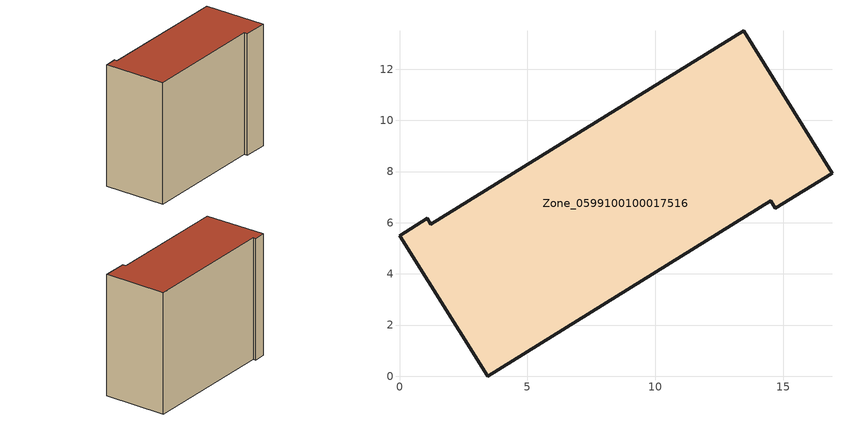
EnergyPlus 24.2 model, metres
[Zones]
Zone_0599100100017516
 floor ground (C_G): 13.45,13.5 16.9,7.93 14.69,6.56 14.51,6.86 3.46,0 0,5.48 1.08,6.17 1.23,5.93 z0
 wall outside (C_F): 1.08,6.17 0,5.48 3.46,0 14.51,6.86 14.69,6.56 16.9,7.93 13.45,13.5 1.23,5.93 1.08,6.17 z0:12.68
 roof outside (C_R): 13.45,13.5 1.23,5.93 1.08,6.17 0,5.48 3.46,0 14.51,6.86 14.69,6.56 16.9,7.93 z12.68
[BUILDING]
Pand.0599100100017516: North Axis=0; Terrain=City; Loads Convergence Tolerance Value=0.04; Temperature Convergence Tolerance Value=0.4; Solar Distribution=FullExterior; Maximum Number of Warmup Days=25; Minimum Number of Warmup Days=1
[Site:Location]
Rotterdam.The.Hague.AP_ZH_NLD Design_Conditions: Latitude=51.96; Longitude=4.45; Time Zone=1; Elevation=-4.5
[SITE:GROUNDTEMPERATURE:BUILDINGSURFACE]
18, 18, 18, 18, 18, 18, 18, 18, 18, 18, 18, 18
[MATERIAL] Thermal Absorptance=0.9; Solar Absorptance=0.7; Visible Absorptance=0.7
Name | Roughness | Thickness | Conductivity | Density | Specific Heat
G.TC.2015-2018 | MediumSmooth | 0.15 | 0.0428571 | 540 | 1210
F.TC.2015-2018 | Rough | 0.3 | 0.0666667 | 1920 | 840
R.TC.2015-2018 | MediumRough | 0.2 | 0.0333333 | 1500 | 1000
[CONSTRUCTION]
C_G: G.TC.2015-2018
C_F: F.TC.2015-2018
C_R: R.TC.2015-2018
[ZONE]
Zone_0599100100017516: Type=1; Multiplier=1; Ceiling Height=Autocalculate; Volume=Autocalculate; Floor Area=autocalculate; Part of Total Floor Area=Yes
[ZONEINFILTRATION:DESIGNFLOWRATE]
Infil_Zone_0599100100017516: Zone or ZoneList or Space or SpaceList=Zone_0599100100017516; Schedule=AlwaysOn; Design Flow Rate Calculation Method=Flow/Area; Flow Rate per Floor Area=0.0015; Constant Term Coefficient=1; Temperature Term Coefficient=0; Velocity Term Coefficient=0; Velocity Squared Term Coefficient=0
[HVACTEMPLATE:ZONE:IDEALLOADSAIRSYSTEM]
Zone_0599100100017516: Maximum Heating Supply Air Temperature=50; Minimum Cooling Supply Air Temperature=13; Maximum Heating Supply Air Humidity Ratio=0.0156; Minimum Cooling Supply Air Humidity Ratio=0.0077; Heating Limit=NoLimit; Cooling Limit=NoLimit; Dehumidification Control Type=ConstantSensibleHeatRatio; Cooling Sensible Heat Ratio=0.7; Dehumidification Setpoint=60; Humidification Control Type=None; Humidification Setpoint=30; Outdoor Air Method=None; Outdoor Air Flow Rate per Person=0.00944; Outdoor Air Flow Rate per Zone Floor Area=0; Outdoor Air Flow Rate per Zone=0; Demand Controlled Ventilation Type=None; Outdoor Air Economizer Type=NoEconomizer; Heat Recovery Type=None; Sensible Heat Recovery Effectiveness=0.7; Latent Heat Recovery Effectiveness=0.65
[ZONECONTROL:THERMOSTAT]
ThermostatControl_Zone_0599100100017516: Zone or ZoneList=Zone_0599100100017516; Control Type Schedule=DualSetpointControlType; Control 1=Thermostat_Zone_0599100100017516; Temperature Difference Between Cutout And Setpoint=0
[THERMOSTATSETPOINT:DUALSETPOINT]
Thermostat_Zone_0599100100017516: Heating Setpoint Temperature Schedule=HeatingSetpoint_Zone_0599100100017516; Cooling Setpoint Temperature Schedule=CoolingSetpoint_Zone_0599100100017516
[SCHEDULE:COMPACT]
HeatingSetpoint_Zone_0599100100017516: Through: 12/31, For: AllDays, Until: 24:00, 21
CoolingSetpoint_Zone_0599100100017516: Through: 12/31, For: AllDays, Until: 24:00, 24
DualSetpointControlType: Through: 12/31, For: AllDays, Until: 24:00, 4
AlwaysOn: Through: 12/31, For: AllDays, Until: 24:00, 1
